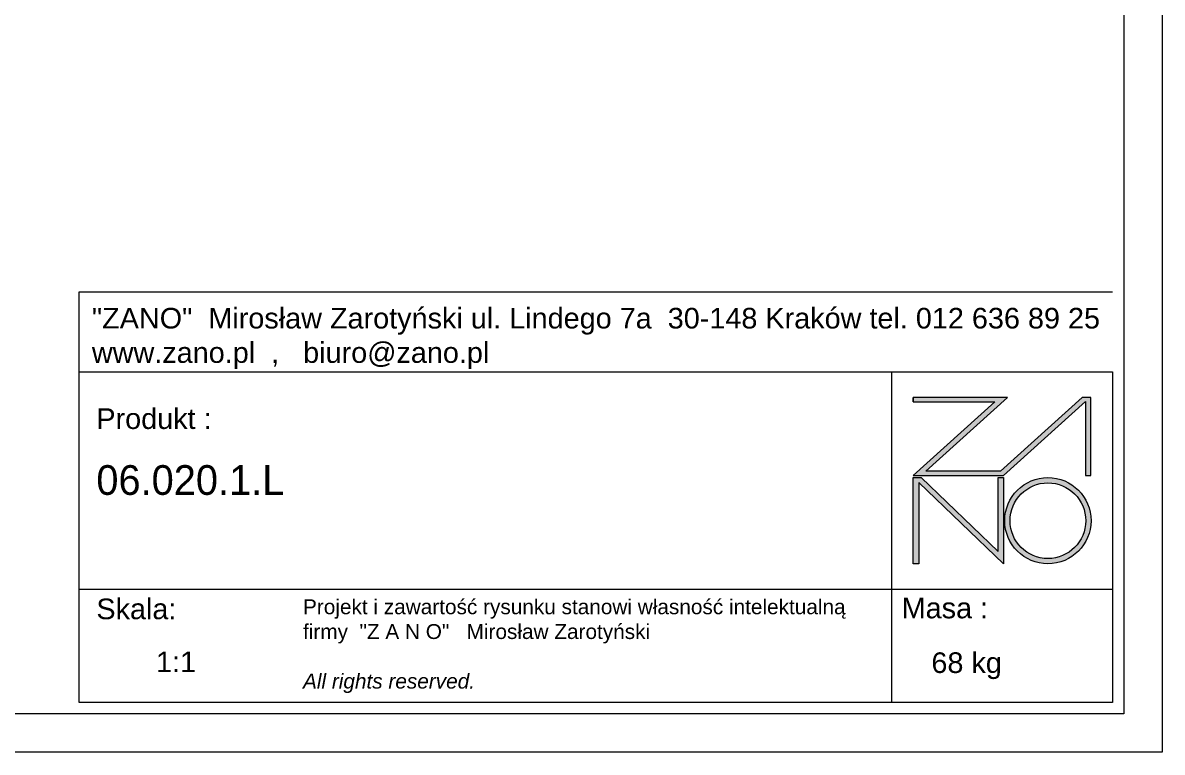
# Model space of a CAD drawing. Header units: inches. Extents: x 10 to 4608, y 5 to 3256.
# Drawn here: x 2309 to 4608, y 5 to 1477 of the extents above; entities that cross this region are included whole.
import ezdxf

# ---------------------------------------------------------------- set-up
doc = ezdxf.new("R2010")
doc.units = ezdxf.units.IN
doc.header["$MEASUREMENT"] = 0
doc.layers.add('tabelka', color=155, linetype='Continuous')
doc.styles.get("Standard").update_dxf_attribs({"font": 'arial.ttf'})

# ---------------------------------------------------------------- blocks, each defined once
blk = doc.blocks.new('zano')
at = {"layer": 'Defpoints', "lineweight": 5}
for points in [[(6270.2, 3716.2), (6270.2, 3707.4), (6434.8, 3707.4), (6270.2, 3558.4), (6452.4, 3558.4), (6617.9, 3708.2), (6617.9, 3558.4), (6628.6, 3558.4), (6628.6, 3716.2), (6610.7, 3716.2), (6446.1, 3567.2), (6295.4, 3567.2), (6459.9, 3716.2), (6270.2, 3716.2), (6270.2, 3707.4)], [(6270.2, 3554.4), (6286.2, 3554.4), (6441.7, 3405.6), (6441.7, 3554.4), (6452.4, 3554.4), (6452.4, 3380.5), (6281, 3544.6), (6281, 3380.5), (6270.2, 3380.5)]]:
    blk.add_hatch(color=251, dxfattribs=at).paths.add_polyline_path(points)
h = blk.add_hatch(color=251, dxfattribs=at)
h.paths.add_polyline_path([(6454.7, 3467.4, 1), (6628.6, 3467.4, 1)])
h.paths.add_polyline_path([(6617.9, 3467.4, -1), (6465.4, 3467.4, -1)], flags=16)
at = {"layer": 'Defpoints', "color": 251, "lineweight": 5}
blk.add_lwpolyline([(6434.8, 3707.4), (6270.2, 3558.4), (6452.4, 3558.4), (6617.9, 3708.2), (6617.9, 3558.4), (6628.6, 3558.4), (6628.6, 3716.2), (6610.7, 3716.2), (6446.1, 3567.2), (6295.4, 3567.2), (6459.9, 3716.2), (6270.2, 3716.2), (6270.2, 3707.4), (6432.1, 3707.4)], dxfattribs=at)
for points in [[(6270.2, 3716.2), (6270.2, 3707.4), (6434.8, 3707.4), (6270.2, 3558.4), (6452.4, 3558.4), (6617.9, 3708.2), (6617.9, 3558.4), (6628.6, 3558.4), (6628.6, 3716.2), (6610.7, 3716.2), (6446.1, 3567.2), (6295.4, 3567.2), (6459.9, 3716.2), (6270.2, 3716.2), (6270.2, 3707.4)], [(6270.2, 3554.4), (6286.2, 3554.4), (6441.7, 3405.6), (6441.7, 3554.4), (6452.4, 3554.4), (6452.4, 3380.5), (6281, 3544.6), (6281, 3380.5), (6270.2, 3380.5)]]:
    blk.add_lwpolyline(points, close=True, dxfattribs=at)
for radius in [87, 76.3]:
    blk.add_circle((6541.7, 3467.4), radius, dxfattribs=at)

msp = doc.modelspace()

# ---------------------------------------------------------------- linework, layer by layer
at = {"layer": 'tabelka', "lineweight": 5}
for p, q in [((2422.5, 933.9), (4507.5, 933.9)), ((2422.5, 933.9), (4507.5, 933.9)), ((2422.5, 772.2), (2422.5, 933.9)), ((4061.7, 772.2), (4061.7, 333.6)), ((2422.5, 333.6), (4507.5, 333.6)), ((4061.7, 333.6), (4061.7, 105))]:
    msp.add_line(p, q, dxfattribs=at)
for points in [[(10, 3255.8), (4607.5, 3255.8), (4607.5, 5), (10, 5)], [(87.4, 3178.4), (4530.1, 3178.4), (4530.1, 82.4), (87.4, 82.4)], [(2422.5, 772.2), (4507.5, 772.2), (4507.5, 105), (2422.5, 105)]]:
    msp.add_lwpolyline(points, close=True, dxfattribs=at)

# ---------------------------------------------------------------- block references
msp.add_blockref('zano', (-2164.8, -2995.4))

# ---------------------------------------------------------------- texts
at = {"layer": 'tabelka', "lineweight": 5, "attachment_point": 1}
for s, insert, char_height, width in [('{\\fArial|b0|i0|c238|p34;"ZANO"  Mirosław Zarotyński ul. Lindego 7a  30-148 Kraków tel. 012 636 89 25\\Pwww.zano.pl  ,   biuro@zano.pl}', (2448.2, 901.4), 41.595, 2040.38), ('{\\fArial|b0|i0|c238|p34;Produkt : }', (2457.2, 698.7), 41.595, 265.273), ('{\\fCentury Gothic|b0|i0|c238|p34;06.020.1.L}', (2457.2, 584.1), 60, 849.376), ('{\\fArial|b0|i0|c238|p34;Skala: }', (2457.2, 314.9), 41.595, 191.675), ('{\\fArial|b0|i0|c238|p34;Masa :}', (4081.9, 316.7), 41.595, 200.457), ('{\\fArial|b0|i0|c238|p34;1:1}', (2577.6, 208.1), 41.595, 42.482), ('{\\fArial|b0|i0|c238|p34;68 kg}', (4141.9, 206.4), 41.595, 290.547)]:
    msp.add_mtext(s, dxfattribs=dict(at, insert=insert, char_height=char_height, width=width))
at = {"layer": 'tabelka', "color": 1, "lineweight": 5, "insert": (2874.1, 313.4), "char_height": 30, "width": 1186.12, "attachment_point": 1}
msp.add_mtext('{\\fArial|b0|i0|c0|p34;Projekt i zawartość rysunku stanowi własność intelektualną firmy \\fArial|b0|i0|c238|p34; "Z A N O"   Mirosław Zarotyński\\fArial|b0|i1|c238|p34;\\P\\PAll rights reserved.}', dxfattribs=at)

doc.saveas('drawing.dxf')
